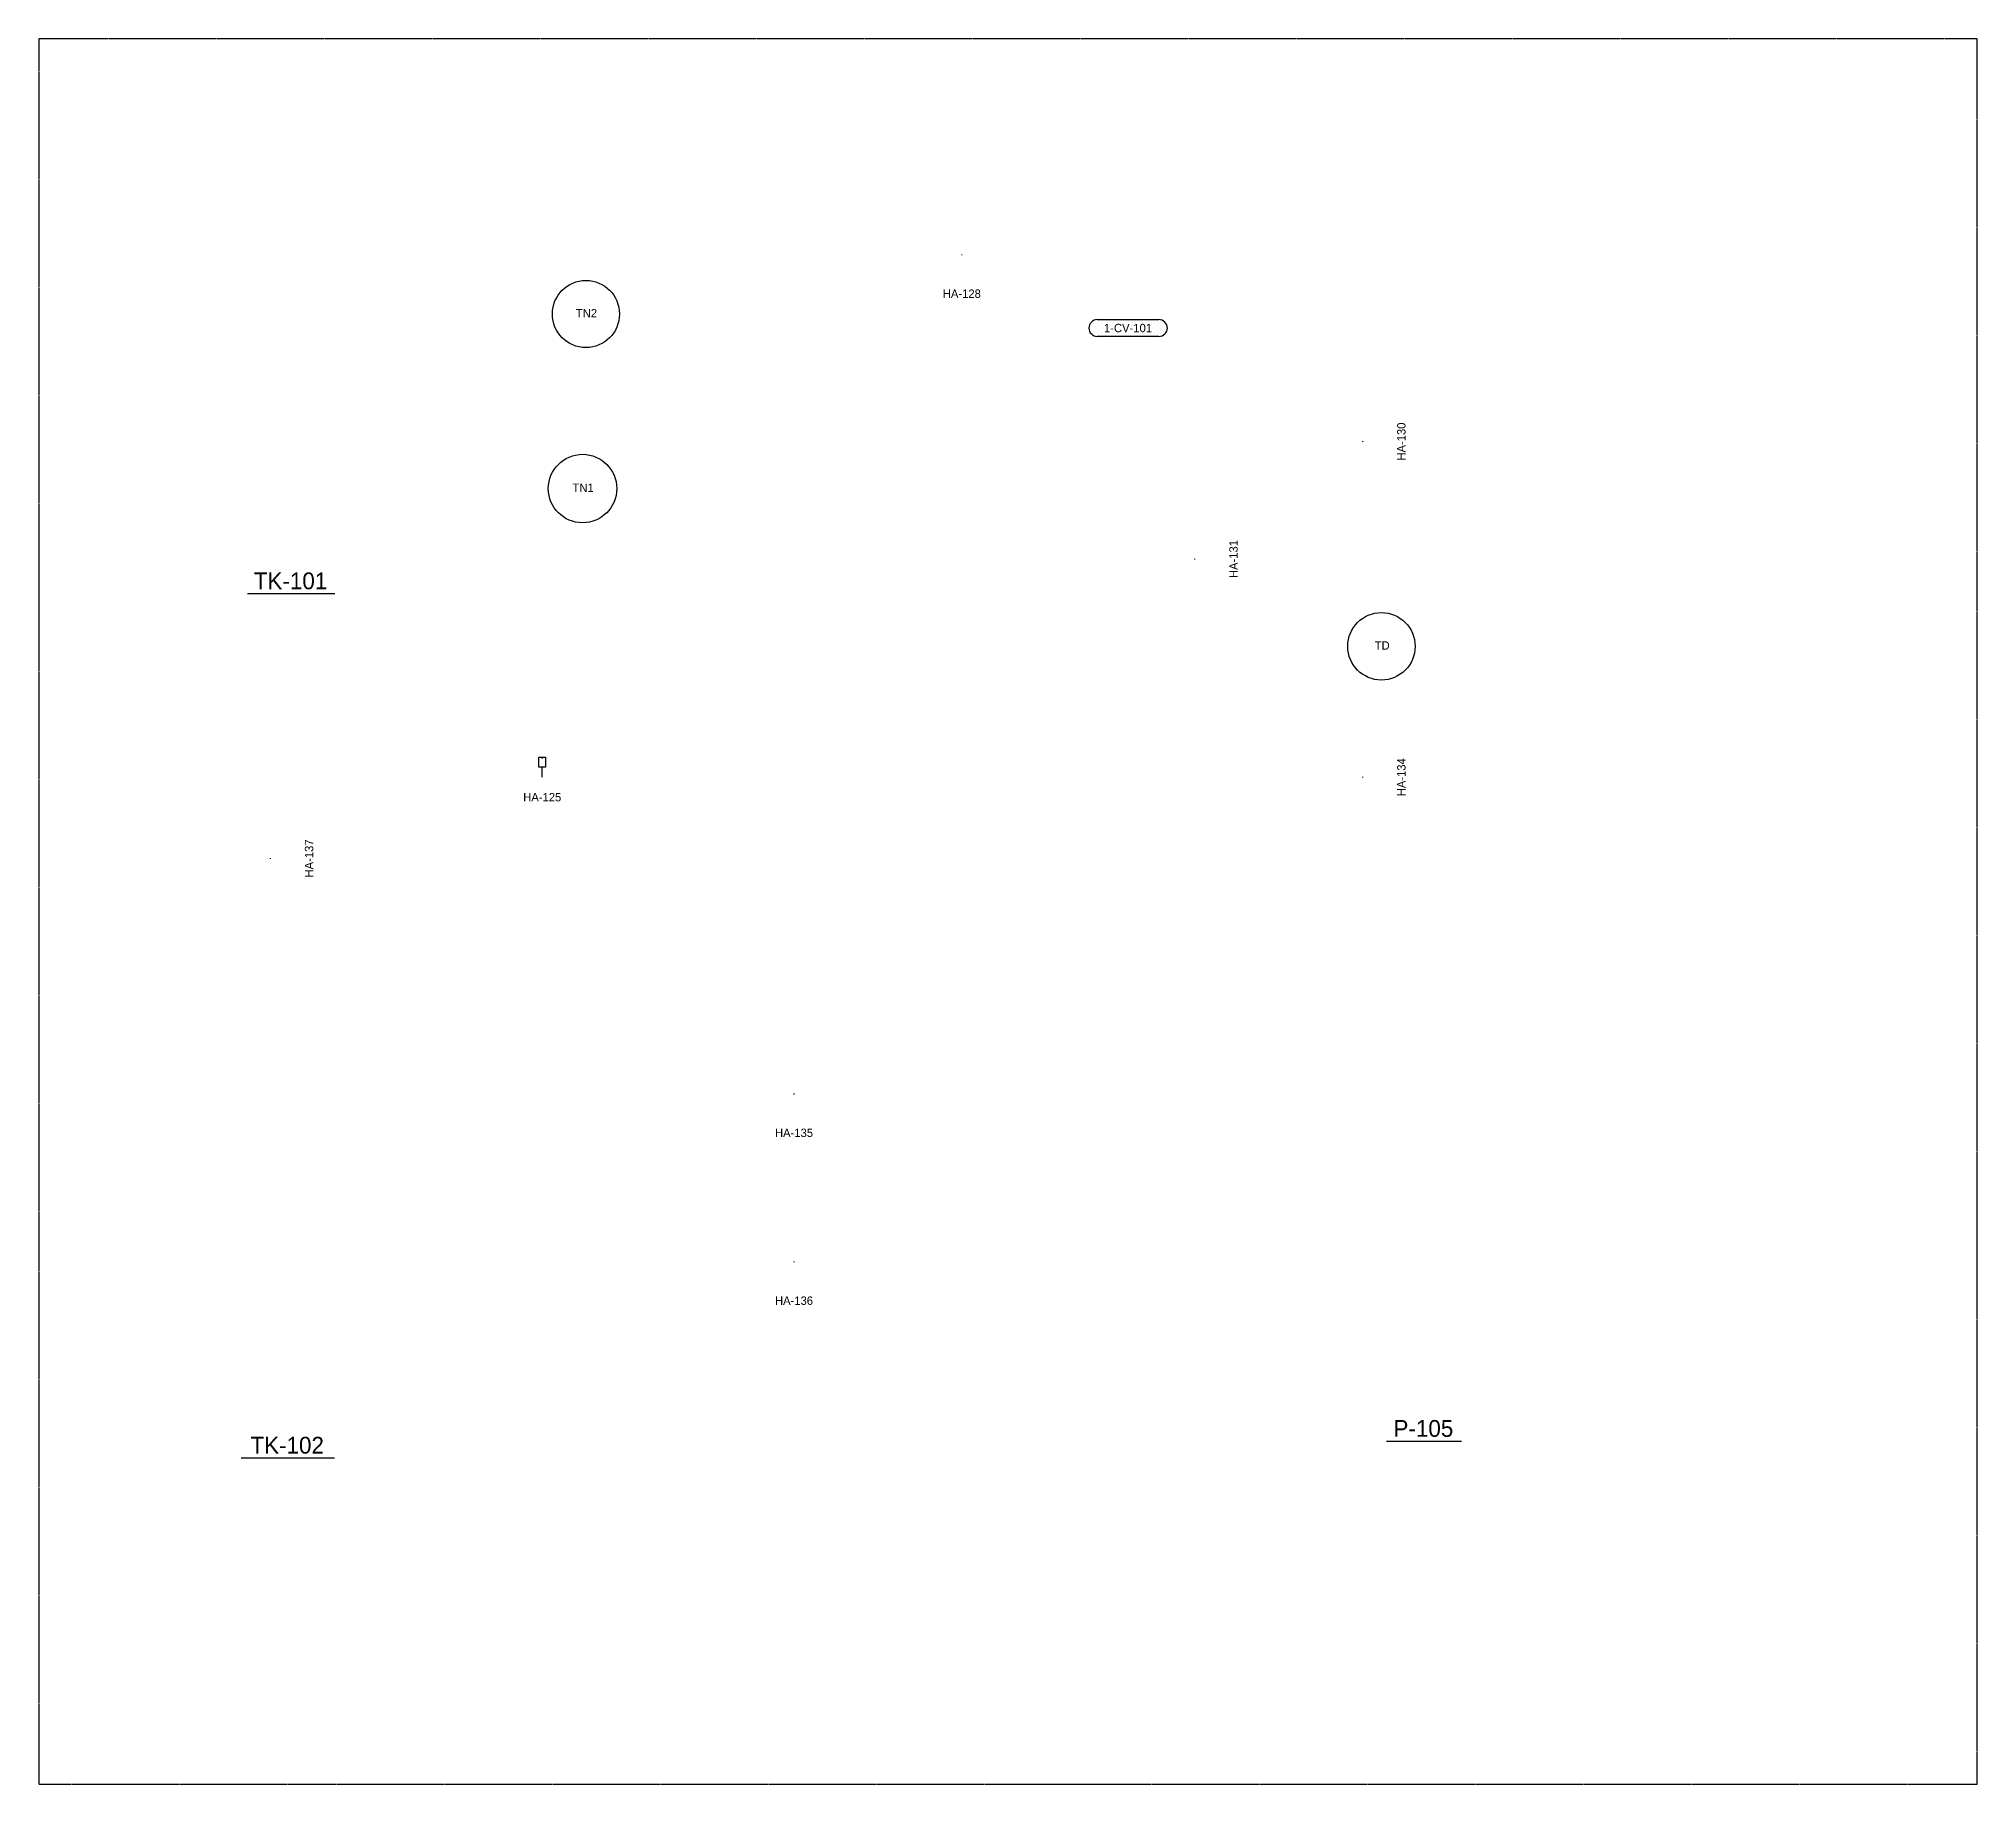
# Model space of a CAD drawing. Header units: millimetres. Extents: x 0 to 578, y 0 to 520.
import ezdxf
from ezdxf.enums import TextEntityAlignment as Align

# ---------------------------------------------------------------- set-up
doc = ezdxf.new("R2010")
doc.units = ezdxf.units.MM
doc.linetypes.add('HIDDEN2', pattern=[0.1875, 0.125, -0.0625])
doc.layers.add('no plot', color=41, linetype='HIDDEN2', plot=False)
doc.layers.add('Text', color=7, linetype='Continuous')

# ---------------------------------------------------------------- blocks, each defined once
blk = doc.blocks.new('*U34')
at = {"color": 0, "linetype": 'ByBlock', "lineweight": -3}
blk.add_line((-0.511, -0.152), (0.528, -0.152), dxfattribs=at)
at = {"color": 0, "linetype": 'ByBlock', "lineweight": -2}
blk.add_attdef('#(Equipment.Tag)', text='', height=0.2, dxfattribs=at).set_placement((0, 0), align=Align.MIDDLE)
blk = doc.blocks.new('*U35')
at = {"color": 0, "linetype": 'ByBlock', "lineweight": -3}
blk.add_line((-0.547, -0.152), (0.564, -0.152), dxfattribs=at)
at = {"color": 0, "linetype": 'ByBlock', "lineweight": -2}
blk.add_attdef('#(Equipment.Tag)', text='', height=0.2, dxfattribs=at).set_placement((0, 0), align=Align.MIDDLE)
blk = doc.blocks.new('*U36')
at = {"color": 0, "linetype": 'ByBlock', "lineweight": -2}
for p, q in [((-0.386, 0.093), (-0.021, 0.093)), ((-0.021, 0.093), (0.349, 0.093)), ((0.349, -0.108), (-0.386, -0.108))]:
    blk.add_line(p, q, dxfattribs=at)
for centre, start, end in [((-0.386, -0.007), 90, 270), ((0.349, -0.007), 270, 90)]:
    blk.add_arc(centre, 0.1, start, end, dxfattribs=at)
blk.add_attdef('#(TargetObject.Tag)', text='', height=0.1, dxfattribs=at).set_placement((-0.02, -0.057), align=Align.CENTER)
blk = doc.blocks.new('*U40')
at = {"color": 0, "linetype": 'ByBlock', "lineweight": -3}
blk.add_line((-0.44, -0.152), (0.456, -0.152), dxfattribs=at)
at = {"color": 0, "linetype": 'ByBlock', "lineweight": -2}
blk.add_attdef('#(Equipment.Tag)', text='', height=0.2, dxfattribs=at).set_placement((0, 0), align=Align.MIDDLE)
blk = doc.blocks.new('TN2')
blk.add_circle((163, 438), 10)
blk.add_text('TN2', height=2.5).set_placement((160, 437))
blk = doc.blocks.new('TN1')
blk.add_circle((162, 386), 10.2)
blk.add_text('TN1', height=2.5).set_placement((159, 385))
blk = doc.blocks.new('Valve Label_block')
at = {"color": 0, "linetype": 'ByBlock', "lineweight": -2}
blk.add_attdef('#(TargetObject.Size)', text='', height=0.1, dxfattribs=at).set_placement((0, 0.1875), align=Align.BOTTOM_CENTER)
blk.add_attdef('#(TargetObject.Tag)', text='', height=0.1, dxfattribs=at).set_placement((0, -0.1875), align=Align.TOP_CENTER)
blk = doc.blocks.new('Ha-125')
for p, q in [((149, 303), (149, 306)), ((149, 306), (151, 306)), ((150, 303), (149, 303)), ((150, 300), (150, 303)), ((151, 303), (150, 303)), ((151, 306), (151, 303))]:
    blk.add_line(p, q)
at = {"layer": 'Text', "xscale": 25, "yscale": 25, "zscale": 25}
blk.add_blockref('Valve Label_block', (150, 300), dxfattribs=at).add_auto_attribs({'#(TargetObject.Size)': '.', '#(TargetObject.Tag)': 'HA-125'})
blk = doc.blocks.new('TD')
blk.add_circle((400, 339), 10.05)
blk.add_text('TD', height=2.5).set_placement((398, 338))

msp = doc.modelspace()

# ---------------------------------------------------------------- linework, layer by layer
at = {"layer": 'no plot'}
msp.add_lwpolyline([(0, 0), (577.5, 0), (577.5, 520), (0, 520)], close=True, dxfattribs=at)

# ---------------------------------------------------------------- block references
for name in ['TN2', 'TN1', 'TD', 'Ha-125']:
    msp.add_blockref(name, (0, 0))
at = {"layer": 'Text', "xscale": 25, "yscale": 25, "zscale": 25}
for name, p, values in [('Valve Label_block', (275, 450), {'#(TargetObject.Size)': '.', '#(TargetObject.Tag)': 'HA-128'}), ('*U36', (325, 434), {'#(TargetObject.Tag)': '1-CV-101'}), ('*U34', (75, 358.5), {'#(Equipment.Tag)': 'TK-101'}), ('Valve Label_block', (225, 200), {'#(TargetObject.Size)': '.', '#(TargetObject.Tag)': 'HA-135'}), ('Valve Label_block', (225, 150), {'#(TargetObject.Size)': '.', '#(TargetObject.Tag)': 'HA-136'}), ('*U40', (412.5, 106), {'#(Equipment.Tag)': 'P-105'}), ('*U35', (74, 101), {'#(Equipment.Tag)': 'TK-102'})]:
    msp.add_blockref(name, p, dxfattribs=at).add_auto_attribs(values)
at = {"layer": 'Text', "xscale": 25.00000000000001, "yscale": 25.00000000000001, "zscale": 25.00000000000001, "rotation": 90.00000000000001}
for p, values in [((400, 400), {'#(TargetObject.Size)': '.', '#(TargetObject.Tag)': 'HA-130'}), ((350, 365), {'#(TargetObject.Size)': '.', '#(TargetObject.Tag)': 'HA-131'}), ((400, 300), {'#(TargetObject.Size)': '.', '#(TargetObject.Tag)': 'HA-134'}), ((74.6, 275.8), {'#(TargetObject.Size)': '.', '#(TargetObject.Tag)': 'HA-137'})]:
    msp.add_blockref('Valve Label_block', p, dxfattribs=at).add_auto_attribs(values)

doc.saveas('drawing.dxf')
